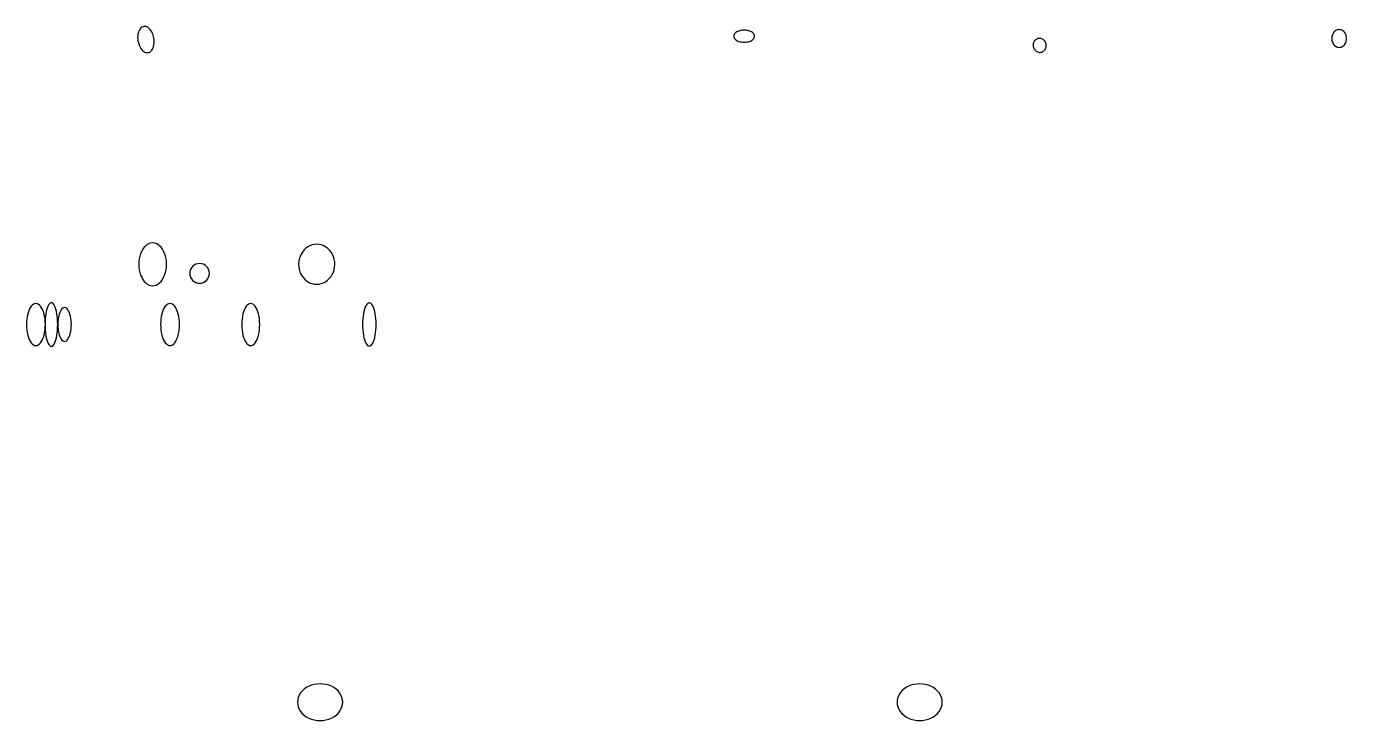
# Model space of a CAD drawing. Extents: x -292 to 292, y -205 to 211.
# Drawn here: x -122.6 to -12, y 152.1 to 210.3 of the extents above; entities that cross this region are included whole.
import ezdxf

# ---------------------------------------------------------------- set-up
doc = ezdxf.new("R2010")
doc.units = 0

msp = doc.modelspace()

# ---------------------------------------------------------------- linework, layer by layer
at = {"layer": 'CIRCLES'}
for p, q in [((-108.6, 190.27), (-108.73, 190.16)), ((-108.46, 190.34), (-108.6, 190.27)), ((-108.3, 190.39), (-108.46, 190.34)), ((-108.14, 190.41), (-108.3, 190.39)), ((-107.98, 190.39), (-108.14, 190.41)), ((-107.82, 190.34), (-107.98, 190.39)), ((-107.68, 190.27), (-107.82, 190.34)), ((-107.56, 190.16), (-107.68, 190.27)), ((-108.95, 189.74), (-108.97, 189.58)), ((-108.97, 189.58), (-108.95, 189.42)), ((-108.91, 189.9), (-108.95, 189.74)), ((-108.95, 189.42), (-108.91, 189.26)), ((-108.83, 190.04), (-108.91, 189.9)), ((-108.91, 189.26), (-108.83, 189.12)), ((-108.73, 190.16), (-108.83, 190.04)), ((-107.45, 190.04), (-107.56, 190.16)), ((-107.38, 189.9), (-107.45, 190.04)), ((-107.45, 189.12), (-107.38, 189.26)), ((-107.33, 189.74), (-107.38, 189.9)), ((-107.38, 189.26), (-107.33, 189.42)), ((-107.31, 189.58), (-107.33, 189.74)), ((-107.33, 189.42), (-107.31, 189.58)), ((-108.83, 189.12), (-108.73, 188.99)), ((-108.73, 188.99), (-108.6, 188.89)), ((-108.6, 188.89), (-108.46, 188.81)), ((-108.46, 188.81), (-108.3, 188.77)), ((-108.3, 188.77), (-108.14, 188.75)), ((-108.14, 188.75), (-107.98, 188.77)), ((-107.98, 188.77), (-107.82, 188.81)), ((-107.82, 188.81), (-107.68, 188.89)), ((-107.68, 188.89), (-107.56, 188.99)), ((-107.56, 188.99), (-107.45, 189.12))]:
    msp.add_line(p, q, dxfattribs=at)
at = {"layer": 'ELLIPSES'}
for p, q in [((-113.06, 210.15), (-113.12, 210.07)), ((-112.98, 210.21), (-113.06, 210.15)), ((-112.9, 210.25), (-112.98, 210.21)), ((-112.81, 210.27), (-112.9, 210.25)), ((-112.73, 210.28), (-112.81, 210.27)), ((-112.64, 210.26), (-112.73, 210.28)), ((-112.55, 210.23), (-112.64, 210.26)), ((-112.46, 210.18), (-112.55, 210.23)), ((-112.37, 210.11), (-112.46, 210.18)), ((-113.32, 209.5), (-113.33, 209.36)), ((-113.33, 209.36), (-113.32, 209.21)), ((-113.3, 209.63), (-113.32, 209.5)), ((-113.32, 209.21), (-113.3, 209.07)), ((-113.27, 209.76), (-113.3, 209.63)), ((-113.3, 209.07), (-113.27, 208.93)), ((-113.23, 209.87), (-113.27, 209.76)), ((-113.18, 209.98), (-113.23, 209.87)), ((-113.12, 210.07), (-113.18, 209.98)), ((-112.29, 210.03), (-112.37, 210.11)), ((-112.22, 209.93), (-112.29, 210.03)), ((-112.15, 209.82), (-112.22, 209.93)), ((-112.09, 209.69), (-112.15, 209.82)), ((-112.04, 209.56), (-112.09, 209.69)), ((-112, 209.43), (-112.04, 209.56)), ((-111.97, 209.28), (-112, 209.43)), ((-111.95, 209.14), (-111.97, 209.28)), ((-111.95, 209), (-111.95, 209.14)), ((-63.38, 209.52), (-63.39, 209.45)), ((-63.39, 209.45), (-63.38, 209.39)), ((-63.36, 209.59), (-63.38, 209.52)), ((-63.38, 209.39), (-63.36, 209.32)), ((-63.32, 209.65), (-63.36, 209.59)), ((-63.36, 209.32), (-63.32, 209.26)), ((-63.27, 209.71), (-63.32, 209.65)), ((-63.32, 209.26), (-63.27, 209.2)), ((-63.21, 209.76), (-63.27, 209.71)), ((-63.27, 209.2), (-63.21, 209.15)), ((-63.13, 209.81), (-63.21, 209.76)), ((-63.21, 209.15), (-63.13, 209.1)), ((-63.05, 209.86), (-63.13, 209.81)), ((-63.13, 209.1), (-63.05, 209.05)), ((-62.95, 209.89), (-63.05, 209.86)), ((-63.05, 209.05), (-62.95, 209.02)), ((-62.85, 209.92), (-62.95, 209.89)), ((-62.74, 209.94), (-62.85, 209.92)), ((-62.63, 209.96), (-62.74, 209.94)), ((-62.52, 209.96), (-62.63, 209.96)), ((-62.4, 209.96), (-62.52, 209.96)), ((-62.29, 209.94), (-62.4, 209.96)), ((-62.18, 209.92), (-62.29, 209.94)), ((-62.08, 209.89), (-62.18, 209.92)), ((-61.98, 209.86), (-62.08, 209.89)), ((-62.08, 209.02), (-61.98, 209.05)), ((-61.9, 209.81), (-61.98, 209.86)), ((-61.98, 209.05), (-61.9, 209.1)), ((-61.82, 209.76), (-61.9, 209.81)), ((-61.9, 209.1), (-61.82, 209.15)), ((-61.76, 209.71), (-61.82, 209.76)), ((-61.82, 209.15), (-61.76, 209.2)), ((-61.71, 209.65), (-61.76, 209.71)), ((-61.76, 209.2), (-61.71, 209.26)), ((-61.67, 209.59), (-61.71, 209.65)), ((-61.71, 209.26), (-61.67, 209.32)), ((-61.65, 209.52), (-61.67, 209.59)), ((-61.67, 209.32), (-61.65, 209.39)), ((-61.64, 209.45), (-61.65, 209.52)), ((-61.65, 209.39), (-61.64, 209.45)), ((-38.17, 209.09), (-38.21, 209.03)), ((-38.12, 209.14), (-38.17, 209.09)), ((-38.06, 209.18), (-38.12, 209.14)), ((-38, 209.22), (-38.06, 209.18)), ((-37.93, 209.25), (-38, 209.22)), ((-37.86, 209.26), (-37.93, 209.25)), ((-37.79, 209.27), (-37.86, 209.26)), ((-37.72, 209.27), (-37.79, 209.27)), ((-37.65, 209.26), (-37.72, 209.27)), ((-37.58, 209.23), (-37.65, 209.26)), ((-37.52, 209.2), (-37.58, 209.23)), ((-37.45, 209.16), (-37.52, 209.2)), ((-37.4, 209.11), (-37.45, 209.16)), ((-37.35, 209.06), (-37.4, 209.11)), ((-37.3, 209), (-37.35, 209.06)), ((-13.27, 209.46), (-13.29, 209.36)), ((-13.29, 209.36), (-13.29, 209.26)), ((-13.29, 209.26), (-13.29, 209.17)), ((-13.29, 209.17), (-13.27, 209.07)), ((-13.24, 209.55), (-13.27, 209.46)), ((-13.27, 209.07), (-13.24, 208.98)), ((-13.21, 209.64), (-13.24, 209.55)), ((-13.16, 209.72), (-13.21, 209.64)), ((-13.11, 209.79), (-13.16, 209.72)), ((-13.05, 209.85), (-13.11, 209.79)), ((-12.98, 209.91), (-13.05, 209.85)), ((-12.91, 209.95), (-12.98, 209.91)), ((-12.83, 209.98), (-12.91, 209.95)), ((-12.75, 210), (-12.83, 209.98)), ((-12.67, 210.01), (-12.75, 210)), ((-12.59, 210), (-12.67, 210.01)), ((-12.51, 209.98), (-12.59, 210)), ((-12.43, 209.95), (-12.51, 209.98)), ((-12.36, 209.91), (-12.43, 209.95)), ((-12.29, 209.85), (-12.36, 209.91)), ((-12.23, 209.79), (-12.29, 209.85)), ((-12.17, 209.72), (-12.23, 209.79)), ((-12.13, 209.64), (-12.17, 209.72)), ((-12.09, 209.55), (-12.13, 209.64)), ((-12.07, 209.46), (-12.09, 209.55)), ((-12.09, 208.98), (-12.07, 209.07)), ((-12.05, 209.36), (-12.07, 209.46)), ((-12.07, 209.07), (-12.05, 209.17)), ((-12.05, 209.26), (-12.05, 209.36)), ((-12.05, 209.17), (-12.05, 209.26)), ((-113.27, 208.93), (-113.23, 208.79)), ((-113.23, 208.79), (-113.18, 208.66)), ((-113.18, 208.66), (-113.12, 208.53)), ((-113.12, 208.53), (-113.06, 208.42)), ((-113.06, 208.42), (-112.98, 208.32)), ((-112.98, 208.32), (-112.9, 208.24)), ((-112.9, 208.24), (-112.82, 208.17)), ((-112.82, 208.17), (-112.73, 208.12)), ((-112.73, 208.12), (-112.64, 208.09)), ((-112.64, 208.09), (-112.55, 208.08)), ((-112.55, 208.08), (-112.46, 208.08)), ((-112.46, 208.08), (-112.37, 208.1)), ((-112.37, 208.1), (-112.29, 208.15)), ((-112.29, 208.15), (-112.22, 208.2)), ((-112.22, 208.2), (-112.15, 208.28)), ((-112.15, 208.28), (-112.09, 208.37)), ((-112.09, 208.37), (-112.04, 208.48)), ((-112.04, 208.48), (-112, 208.59)), ((-112, 208.59), (-111.97, 208.72)), ((-111.97, 208.72), (-111.95, 208.86)), ((-111.95, 208.86), (-111.95, 209)), ((-62.95, 209.02), (-62.85, 208.99)), ((-62.85, 208.99), (-62.74, 208.97)), ((-62.74, 208.97), (-62.63, 208.95)), ((-62.63, 208.95), (-62.52, 208.95)), ((-62.52, 208.95), (-62.4, 208.95)), ((-62.4, 208.95), (-62.29, 208.97)), ((-62.29, 208.97), (-62.18, 208.99)), ((-62.18, 208.99), (-62.08, 209.02)), ((-38.29, 208.82), (-38.3, 208.74)), ((-38.3, 208.74), (-38.3, 208.67)), ((-38.3, 208.67), (-38.29, 208.59)), ((-38.27, 208.89), (-38.29, 208.82)), ((-38.29, 208.59), (-38.27, 208.51)), ((-38.24, 208.96), (-38.27, 208.89)), ((-38.27, 208.51), (-38.25, 208.44)), ((-38.25, 208.44), (-38.21, 208.38)), ((-38.21, 209.03), (-38.24, 208.96)), ((-38.21, 208.38), (-38.17, 208.31)), ((-38.17, 208.31), (-38.12, 208.26)), ((-38.12, 208.26), (-38.06, 208.21)), ((-38.06, 208.21), (-38, 208.17)), ((-38, 208.17), (-37.93, 208.14)), ((-37.93, 208.14), (-37.86, 208.12)), ((-37.86, 208.12), (-37.79, 208.1)), ((-37.79, 208.1), (-37.72, 208.1)), ((-37.72, 208.1), (-37.65, 208.11)), ((-37.65, 208.11), (-37.58, 208.13)), ((-37.58, 208.13), (-37.52, 208.15)), ((-37.52, 208.15), (-37.46, 208.19)), ((-37.46, 208.19), (-37.4, 208.23)), ((-37.4, 208.23), (-37.35, 208.29)), ((-37.35, 208.29), (-37.31, 208.35)), ((-37.31, 208.35), (-37.27, 208.41)), ((-37.27, 208.93), (-37.3, 209)), ((-37.24, 208.86), (-37.27, 208.93)), ((-37.27, 208.41), (-37.24, 208.48)), ((-37.22, 208.78), (-37.24, 208.86)), ((-37.24, 208.48), (-37.22, 208.55)), ((-37.21, 208.71), (-37.22, 208.78)), ((-37.22, 208.55), (-37.21, 208.63)), ((-37.21, 208.63), (-37.21, 208.71)), ((-13.24, 208.98), (-13.21, 208.89)), ((-13.21, 208.89), (-13.16, 208.81)), ((-13.16, 208.81), (-13.11, 208.74)), ((-13.11, 208.74), (-13.05, 208.67)), ((-13.05, 208.67), (-12.98, 208.62)), ((-12.98, 208.62), (-12.91, 208.58)), ((-12.91, 208.58), (-12.83, 208.55)), ((-12.83, 208.55), (-12.75, 208.53)), ((-12.75, 208.53), (-12.67, 208.52)), ((-12.67, 208.52), (-12.59, 208.53)), ((-12.59, 208.53), (-12.51, 208.55)), ((-12.51, 208.55), (-12.43, 208.58)), ((-12.43, 208.58), (-12.36, 208.62)), ((-12.36, 208.62), (-12.29, 208.67)), ((-12.29, 208.67), (-12.23, 208.74)), ((-12.23, 208.74), (-12.17, 208.81)), ((-12.17, 208.81), (-12.13, 208.89)), ((-12.13, 208.89), (-12.09, 208.98)), ((-112.99, 191.44), (-113.08, 191.24)), ((-112.89, 191.61), (-112.99, 191.44)), ((-112.78, 191.77), (-112.89, 191.61)), ((-112.65, 191.9), (-112.78, 191.77)), ((-112.52, 192), (-112.65, 191.9)), ((-112.37, 192.08), (-112.52, 192)), ((-112.22, 192.12), (-112.37, 192.08)), ((-112.07, 192.14), (-112.22, 192.12)), ((-111.92, 192.12), (-112.07, 192.14)), ((-111.77, 192.08), (-111.92, 192.12)), ((-111.63, 192), (-111.77, 192.08)), ((-111.49, 191.9), (-111.63, 192)), ((-111.36, 191.77), (-111.49, 191.9)), ((-111.25, 191.61), (-111.36, 191.77)), ((-111.15, 191.44), (-111.25, 191.61)), ((-111.07, 191.24), (-111.15, 191.44)), ((-99.52, 191.37), (-99.63, 191.19)), ((-99.39, 191.54), (-99.52, 191.37)), ((-99.24, 191.68), (-99.39, 191.54)), ((-99.07, 191.8), (-99.24, 191.68)), ((-98.89, 191.9), (-99.07, 191.8)), ((-98.7, 191.96), (-98.89, 191.9)), ((-98.51, 192), (-98.7, 191.96)), ((-98.31, 192.02), (-98.51, 192)), ((-98.11, 192), (-98.31, 192.02)), ((-97.92, 191.96), (-98.11, 192)), ((-97.73, 191.88), (-97.92, 191.96)), ((-97.55, 191.78), (-97.73, 191.88)), ((-97.39, 191.66), (-97.55, 191.78)), ((-97.24, 191.51), (-97.39, 191.66)), ((-97.11, 191.35), (-97.24, 191.51)), ((-97, 191.17), (-97.11, 191.35)), ((-113.22, 190.58), (-113.23, 190.34)), ((-113.23, 190.34), (-113.22, 190.11)), ((-113.19, 190.81), (-113.22, 190.58)), ((-113.15, 191.03), (-113.19, 190.81)), ((-113.08, 191.24), (-113.15, 191.03)), ((-111, 191.03), (-111.07, 191.24)), ((-110.95, 190.81), (-111, 191.03)), ((-110.92, 190.58), (-110.95, 190.81)), ((-110.91, 190.34), (-110.92, 190.58)), ((-110.92, 190.11), (-110.91, 190.34)), ((-99.83, 190.58), (-99.85, 190.36)), ((-99.85, 190.36), (-99.83, 190.14)), ((-99.79, 190.79), (-99.83, 190.58)), ((-99.72, 191), (-99.79, 190.79)), ((-99.63, 191.19), (-99.72, 191)), ((-96.92, 190.97), (-97, 191.17)), ((-96.86, 190.76), (-96.92, 190.97)), ((-96.82, 190.54), (-96.86, 190.76)), ((-96.83, 190.11), (-96.81, 190.33)), ((-96.81, 190.33), (-96.82, 190.54)), ((-113.22, 190.11), (-113.19, 189.88)), ((-113.19, 189.88), (-113.15, 189.65)), ((-113.15, 189.65), (-113.08, 189.44)), ((-113.08, 189.44), (-112.99, 189.25)), ((-112.99, 189.25), (-112.89, 189.07)), ((-111.25, 189.07), (-111.15, 189.25)), ((-111.15, 189.25), (-111.07, 189.44)), ((-111.07, 189.44), (-111, 189.65)), ((-111, 189.65), (-110.95, 189.88)), ((-110.95, 189.88), (-110.92, 190.11)), ((-99.83, 190.14), (-99.8, 189.92)), ((-99.8, 189.92), (-99.74, 189.72)), ((-99.74, 189.72), (-99.65, 189.52)), ((-99.65, 189.52), (-99.54, 189.34)), ((-99.54, 189.34), (-99.41, 189.17)), ((-99.41, 189.17), (-99.27, 189.02)), ((-97.42, 189), (-97.27, 189.15)), ((-97.27, 189.15), (-97.13, 189.31)), ((-97.13, 189.31), (-97.02, 189.49)), ((-97.02, 189.49), (-96.93, 189.69)), ((-96.93, 189.69), (-96.87, 189.89)), ((-96.87, 189.89), (-96.83, 190.11)), ((-112.89, 189.07), (-112.78, 188.91)), ((-112.78, 188.91), (-112.65, 188.78)), ((-112.65, 188.78), (-112.52, 188.68)), ((-112.52, 188.68), (-112.37, 188.6)), ((-112.37, 188.6), (-112.22, 188.56)), ((-112.22, 188.56), (-112.07, 188.54)), ((-112.07, 188.54), (-111.92, 188.56)), ((-111.92, 188.56), (-111.77, 188.6)), ((-111.77, 188.6), (-111.63, 188.68)), ((-111.63, 188.68), (-111.49, 188.78)), ((-111.49, 188.78), (-111.36, 188.91)), ((-111.36, 188.91), (-111.25, 189.07)), ((-99.27, 189.02), (-99.1, 188.9)), ((-99.1, 188.9), (-98.93, 188.8)), ((-98.93, 188.8), (-98.74, 188.73)), ((-98.74, 188.73), (-98.54, 188.68)), ((-98.54, 188.68), (-98.35, 188.67)), ((-98.35, 188.67), (-98.15, 188.68)), ((-98.15, 188.68), (-97.95, 188.72)), ((-97.95, 188.72), (-97.76, 188.79)), ((-97.76, 188.79), (-97.58, 188.88)), ((-97.58, 188.88), (-97.42, 189)), ((-122.06, 186.99), (-122.16, 186.92)), ((-121.96, 187.04), (-122.06, 186.99)), ((-121.86, 187.05), (-121.96, 187.04)), ((-121.75, 187.04), (-121.86, 187.05)), ((-121.65, 186.99), (-121.75, 187.04)), ((-121.55, 186.92), (-121.65, 186.99)), ((-120.76, 186.98), (-120.82, 186.87)), ((-120.69, 187.05), (-120.76, 186.98)), ((-120.62, 187.1), (-120.69, 187.05)), ((-120.55, 187.12), (-120.62, 187.1)), ((-120.49, 187.1), (-120.55, 187.12)), ((-120.42, 187.05), (-120.49, 187.1)), ((-120.35, 186.98), (-120.42, 187.05)), ((-120.29, 186.87), (-120.35, 186.98)), ((-110.82, 186.99), (-110.92, 186.92)), ((-110.72, 187.04), (-110.82, 186.99)), ((-110.62, 187.05), (-110.72, 187.04)), ((-110.51, 187.04), (-110.62, 187.05)), ((-110.41, 186.99), (-110.51, 187.04)), ((-110.31, 186.92), (-110.41, 186.99)), ((-104.14, 186.92), (-104.23, 186.82)), ((-104.05, 187), (-104.14, 186.92)), ((-103.95, 187.04), (-104.05, 187)), ((-103.85, 187.06), (-103.95, 187.04)), ((-103.76, 187.04), (-103.85, 187.06)), ((-103.66, 187), (-103.76, 187.04)), ((-103.57, 186.92), (-103.66, 187)), ((-103.48, 186.82), (-103.57, 186.92)), ((-94.13, 186.97), (-94.2, 186.86)), ((-94.06, 187.04), (-94.13, 186.97)), ((-93.99, 187.09), (-94.06, 187.04)), ((-93.92, 187.1), (-93.99, 187.09)), ((-93.84, 187.09), (-93.92, 187.1)), ((-93.77, 187.04), (-93.84, 187.09)), ((-93.7, 186.97), (-93.77, 187.04)), ((-93.63, 186.86), (-93.7, 186.97)), ((-122.59, 185.97), (-122.62, 185.75)), ((-122.54, 186.17), (-122.59, 185.97)), ((-122.48, 186.36), (-122.54, 186.17)), ((-122.42, 186.54), (-122.48, 186.36)), ((-122.34, 186.69), (-122.42, 186.54)), ((-122.25, 186.82), (-122.34, 186.69)), ((-122.16, 186.92), (-122.25, 186.82)), ((-121.46, 186.82), (-121.55, 186.92)), ((-121.37, 186.69), (-121.46, 186.82)), ((-121.3, 186.54), (-121.37, 186.69)), ((-121.23, 186.36), (-121.3, 186.54)), ((-121.17, 186.17), (-121.23, 186.36)), ((-121.12, 185.97), (-121.17, 186.17)), ((-121.09, 185.75), (-121.12, 185.97)), ((-121.05, 185.99), (-121.07, 185.76)), ((-121.02, 186.2), (-121.05, 185.99)), ((-120.98, 186.4), (-121.02, 186.2)), ((-120.93, 186.58), (-120.98, 186.4)), ((-120.88, 186.74), (-120.93, 186.58)), ((-120.82, 186.87), (-120.88, 186.74)), ((-120.23, 186.74), (-120.29, 186.87)), ((-120.18, 186.58), (-120.23, 186.74)), ((-120.13, 186.4), (-120.18, 186.58)), ((-120.09, 186.2), (-120.13, 186.4)), ((-120.06, 185.99), (-120.09, 186.2)), ((-120.04, 185.76), (-120.06, 185.99)), ((-119.98, 185.83), (-120, 185.66)), ((-119.94, 186), (-119.98, 185.83)), ((-119.9, 186.15), (-119.94, 186)), ((-119.85, 186.29), (-119.9, 186.15)), ((-119.8, 186.42), (-119.85, 186.29)), ((-119.74, 186.52), (-119.8, 186.42)), ((-119.67, 186.6), (-119.74, 186.52)), ((-119.6, 186.66), (-119.67, 186.6)), ((-119.53, 186.7), (-119.6, 186.66)), ((-119.45, 186.71), (-119.53, 186.7)), ((-119.38, 186.7), (-119.45, 186.71)), ((-119.3, 186.66), (-119.38, 186.7)), ((-119.23, 186.6), (-119.3, 186.66)), ((-119.17, 186.52), (-119.23, 186.6)), ((-119.11, 186.42), (-119.17, 186.52)), ((-119.05, 186.29), (-119.11, 186.42)), ((-119, 186.15), (-119.05, 186.29)), ((-118.96, 186), (-119, 186.15)), ((-118.93, 185.83), (-118.96, 186)), ((-118.9, 185.66), (-118.93, 185.83)), ((-111.35, 185.97), (-111.38, 185.75)), ((-111.3, 186.17), (-111.35, 185.97)), ((-111.25, 186.36), (-111.3, 186.17)), ((-111.18, 186.54), (-111.25, 186.36)), ((-111.1, 186.69), (-111.18, 186.54)), ((-111.01, 186.82), (-111.1, 186.69)), ((-110.92, 186.92), (-111.01, 186.82)), ((-110.22, 186.82), (-110.31, 186.92)), ((-110.13, 186.69), (-110.22, 186.82)), ((-110.06, 186.54), (-110.13, 186.69)), ((-109.99, 186.36), (-110.06, 186.54)), ((-109.93, 186.17), (-109.99, 186.36)), ((-109.89, 185.97), (-109.93, 186.17)), ((-109.85, 185.75), (-109.89, 185.97)), ((-104.55, 185.97), (-104.58, 185.75)), ((-104.51, 186.18), (-104.55, 185.97)), ((-104.45, 186.37), (-104.51, 186.18)), ((-104.39, 186.54), (-104.45, 186.37)), ((-104.31, 186.69), (-104.39, 186.54)), ((-104.23, 186.82), (-104.31, 186.69)), ((-103.39, 186.69), (-103.48, 186.82)), ((-103.32, 186.54), (-103.39, 186.69)), ((-103.26, 186.37), (-103.32, 186.54)), ((-103.2, 186.18), (-103.26, 186.37)), ((-103.16, 185.97), (-103.2, 186.18)), ((-103.13, 185.75), (-103.16, 185.97)), ((-94.44, 185.99), (-94.47, 185.76)), ((-94.41, 186.2), (-94.44, 185.99)), ((-94.37, 186.4), (-94.41, 186.2)), ((-94.32, 186.57), (-94.37, 186.4)), ((-94.26, 186.73), (-94.32, 186.57)), ((-94.2, 186.86), (-94.26, 186.73)), ((-93.57, 186.73), (-93.63, 186.86)), ((-93.51, 186.57), (-93.57, 186.73)), ((-93.47, 186.4), (-93.51, 186.57)), ((-93.42, 186.2), (-93.47, 186.4)), ((-93.39, 185.99), (-93.42, 186.2)), ((-93.37, 185.76), (-93.39, 185.99)), ((-122.64, 185.52), (-122.65, 185.29)), ((-122.65, 185.29), (-122.64, 185.06)), ((-122.62, 185.75), (-122.64, 185.52)), ((-122.64, 185.06), (-122.62, 184.84)), ((-122.62, 184.84), (-122.59, 184.62)), ((-121.12, 184.62), (-121.09, 184.84)), ((-121.07, 185.52), (-121.09, 185.75)), ((-121.08, 185.53), (-121.09, 185.29)), ((-121.09, 185.29), (-121.08, 185.06)), ((-121.09, 184.84), (-121.07, 185.06)), ((-121.07, 185.76), (-121.08, 185.53)), ((-121.08, 185.06), (-121.07, 184.82)), ((-121.06, 185.29), (-121.07, 185.52)), ((-121.07, 185.06), (-121.06, 185.29)), ((-121.07, 184.82), (-121.05, 184.6)), ((-120.06, 184.6), (-120.04, 184.82)), ((-120.03, 185.53), (-120.04, 185.76)), ((-120.04, 184.82), (-120.03, 185.06)), ((-120.02, 185.29), (-120.03, 185.53)), ((-120.03, 185.06), (-120.02, 185.29)), ((-120, 185.66), (-120.02, 185.48)), ((-120.02, 185.48), (-120.02, 185.29)), ((-120.02, 185.29), (-120.02, 185.11)), ((-120.02, 185.11), (-120, 184.93)), ((-120, 184.93), (-119.98, 184.75)), ((-119.98, 184.75), (-119.94, 184.59)), ((-118.96, 184.59), (-118.93, 184.75)), ((-118.93, 184.75), (-118.9, 184.93)), ((-118.89, 185.48), (-118.9, 185.66)), ((-118.9, 184.93), (-118.89, 185.11)), ((-118.88, 185.29), (-118.89, 185.48)), ((-118.89, 185.11), (-118.88, 185.29)), ((-111.4, 185.52), (-111.41, 185.29)), ((-111.41, 185.29), (-111.4, 185.06)), ((-111.38, 185.75), (-111.4, 185.52)), ((-111.4, 185.06), (-111.38, 184.84)), ((-111.38, 184.84), (-111.35, 184.62)), ((-109.89, 184.62), (-109.85, 184.84)), ((-109.83, 185.52), (-109.85, 185.75)), ((-109.85, 184.84), (-109.83, 185.06)), ((-109.82, 185.29), (-109.83, 185.52)), ((-109.83, 185.06), (-109.82, 185.29)), ((-104.6, 185.52), (-104.61, 185.29)), ((-104.61, 185.29), (-104.6, 185.06)), ((-104.58, 185.75), (-104.6, 185.52)), ((-104.6, 185.06), (-104.58, 184.84)), ((-104.58, 184.84), (-104.55, 184.62)), ((-103.16, 184.62), (-103.13, 184.84)), ((-103.11, 185.52), (-103.13, 185.75)), ((-103.13, 184.84), (-103.11, 185.06)), ((-103.1, 185.29), (-103.11, 185.52)), ((-103.11, 185.06), (-103.1, 185.29)), ((-94.48, 185.53), (-94.49, 185.29)), ((-94.49, 185.29), (-94.48, 185.06)), ((-94.47, 185.76), (-94.48, 185.53)), ((-94.48, 185.06), (-94.47, 184.82)), ((-94.47, 184.82), (-94.44, 184.6)), ((-93.39, 184.6), (-93.37, 184.82)), ((-93.35, 185.53), (-93.37, 185.76)), ((-93.37, 184.82), (-93.35, 185.06)), ((-93.35, 185.29), (-93.35, 185.53)), ((-93.35, 185.06), (-93.35, 185.29)), ((-122.59, 184.62), (-122.54, 184.41)), ((-122.54, 184.41), (-122.48, 184.22)), ((-122.48, 184.22), (-122.42, 184.05)), ((-122.42, 184.05), (-122.34, 183.9)), ((-122.34, 183.9), (-122.25, 183.77)), ((-122.25, 183.77), (-122.16, 183.67)), ((-122.16, 183.67), (-122.06, 183.59)), ((-121.65, 183.59), (-121.55, 183.67)), ((-121.55, 183.67), (-121.46, 183.77)), ((-121.46, 183.77), (-121.37, 183.9)), ((-121.37, 183.9), (-121.3, 184.05)), ((-121.3, 184.05), (-121.23, 184.22)), ((-121.23, 184.22), (-121.17, 184.41)), ((-121.17, 184.41), (-121.12, 184.62)), ((-121.05, 184.6), (-121.02, 184.38)), ((-121.02, 184.38), (-120.98, 184.18)), ((-120.98, 184.18), (-120.93, 184)), ((-120.93, 184), (-120.88, 183.85)), ((-120.88, 183.85), (-120.82, 183.71)), ((-120.82, 183.71), (-120.76, 183.61)), ((-120.76, 183.61), (-120.69, 183.53)), ((-120.42, 183.53), (-120.35, 183.61)), ((-120.35, 183.61), (-120.29, 183.71)), ((-120.29, 183.71), (-120.23, 183.85)), ((-120.23, 183.85), (-120.18, 184)), ((-120.18, 184), (-120.13, 184.18)), ((-120.13, 184.18), (-120.09, 184.38)), ((-120.09, 184.38), (-120.06, 184.6)), ((-119.94, 184.59), (-119.9, 184.43)), ((-119.9, 184.43), (-119.85, 184.29)), ((-119.85, 184.29), (-119.8, 184.17)), ((-119.8, 184.17), (-119.74, 184.07)), ((-119.74, 184.07), (-119.67, 183.99)), ((-119.67, 183.99), (-119.6, 183.93)), ((-119.6, 183.93), (-119.53, 183.89)), ((-119.53, 183.89), (-119.45, 183.88)), ((-119.45, 183.88), (-119.38, 183.89)), ((-119.38, 183.89), (-119.3, 183.93)), ((-119.3, 183.93), (-119.23, 183.99)), ((-119.23, 183.99), (-119.17, 184.07)), ((-119.17, 184.07), (-119.11, 184.17)), ((-119.11, 184.17), (-119.05, 184.29)), ((-119.05, 184.29), (-119, 184.43)), ((-119, 184.43), (-118.96, 184.59)), ((-111.35, 184.62), (-111.3, 184.41)), ((-111.3, 184.41), (-111.25, 184.22)), ((-111.25, 184.22), (-111.18, 184.05)), ((-111.18, 184.05), (-111.1, 183.9)), ((-111.1, 183.9), (-111.01, 183.77)), ((-111.01, 183.77), (-110.92, 183.67)), ((-110.92, 183.67), (-110.82, 183.59)), ((-110.41, 183.59), (-110.31, 183.67)), ((-110.31, 183.67), (-110.22, 183.77)), ((-110.22, 183.77), (-110.13, 183.9)), ((-110.13, 183.9), (-110.06, 184.05)), ((-110.06, 184.05), (-109.99, 184.22)), ((-109.99, 184.22), (-109.93, 184.41)), ((-109.93, 184.41), (-109.89, 184.62)), ((-104.55, 184.62), (-104.51, 184.41)), ((-104.51, 184.41), (-104.45, 184.22)), ((-104.45, 184.22), (-104.39, 184.04)), ((-104.39, 184.04), (-104.31, 183.89)), ((-104.31, 183.89), (-104.23, 183.76)), ((-104.23, 183.76), (-104.14, 183.66)), ((-104.14, 183.66), (-104.05, 183.59)), ((-103.66, 183.59), (-103.57, 183.66)), ((-103.57, 183.66), (-103.48, 183.76)), ((-103.48, 183.76), (-103.39, 183.89)), ((-103.39, 183.89), (-103.32, 184.04)), ((-103.32, 184.04), (-103.26, 184.22)), ((-103.26, 184.22), (-103.2, 184.41)), ((-103.2, 184.41), (-103.16, 184.62)), ((-94.44, 184.6), (-94.41, 184.39)), ((-94.41, 184.39), (-94.37, 184.19)), ((-94.37, 184.19), (-94.32, 184.01)), ((-94.32, 184.01), (-94.26, 183.86)), ((-94.26, 183.86), (-94.2, 183.73)), ((-94.2, 183.73), (-94.13, 183.62)), ((-94.13, 183.62), (-94.06, 183.54)), ((-93.77, 183.54), (-93.7, 183.62)), ((-93.7, 183.62), (-93.63, 183.73)), ((-93.63, 183.73), (-93.57, 183.86)), ((-93.57, 183.86), (-93.51, 184.01)), ((-93.51, 184.01), (-93.47, 184.19)), ((-93.47, 184.19), (-93.42, 184.39)), ((-93.42, 184.39), (-93.39, 184.6)), ((-122.06, 183.59), (-121.96, 183.55)), ((-121.96, 183.55), (-121.86, 183.53)), ((-121.86, 183.53), (-121.75, 183.55)), ((-121.75, 183.55), (-121.65, 183.59)), ((-120.69, 183.53), (-120.62, 183.49)), ((-120.62, 183.49), (-120.55, 183.47)), ((-120.55, 183.47), (-120.49, 183.49)), ((-120.49, 183.49), (-120.42, 183.53)), ((-110.82, 183.59), (-110.72, 183.55)), ((-110.72, 183.55), (-110.62, 183.53)), ((-110.62, 183.53), (-110.51, 183.55)), ((-110.51, 183.55), (-110.41, 183.59)), ((-104.05, 183.59), (-103.95, 183.54)), ((-103.95, 183.54), (-103.85, 183.53)), ((-103.85, 183.53), (-103.76, 183.54)), ((-103.76, 183.54), (-103.66, 183.59)), ((-94.06, 183.54), (-93.99, 183.5)), ((-93.99, 183.5), (-93.92, 183.48)), ((-93.92, 183.48), (-93.84, 183.5)), ((-93.84, 183.5), (-93.77, 183.54)), ((-99.2, 154.87), (-99.38, 154.74)), ((-98.99, 154.98), (-99.2, 154.87)), ((-98.77, 155.07), (-98.99, 154.98)), ((-98.53, 155.14), (-98.77, 155.07)), ((-98.29, 155.17), (-98.53, 155.14)), ((-98.05, 155.19), (-98.29, 155.17)), ((-97.8, 155.17), (-98.05, 155.19)), ((-97.56, 155.14), (-97.8, 155.17)), ((-97.32, 155.07), (-97.56, 155.14)), ((-97.1, 154.98), (-97.32, 155.07)), ((-96.89, 154.87), (-97.1, 154.98)), ((-96.71, 154.74), (-96.89, 154.87)), ((-48.97, 154.87), (-49.15, 154.74)), ((-48.76, 154.98), (-48.97, 154.87)), ((-48.54, 155.07), (-48.76, 154.98)), ((-48.3, 155.14), (-48.54, 155.07)), ((-48.06, 155.17), (-48.3, 155.14)), ((-47.81, 155.19), (-48.06, 155.17)), ((-47.57, 155.17), (-47.81, 155.19)), ((-47.32, 155.14), (-47.57, 155.17)), ((-47.09, 155.07), (-47.32, 155.14)), ((-46.87, 154.98), (-47.09, 155.07)), ((-46.66, 154.87), (-46.87, 154.98)), ((-46.48, 154.74), (-46.66, 154.87)), ((-99.92, 153.85), (-99.94, 153.65)), ((-99.87, 154.04), (-99.92, 153.85)), ((-99.79, 154.24), (-99.87, 154.04)), ((-99.68, 154.42), (-99.79, 154.24)), ((-99.55, 154.58), (-99.68, 154.42)), ((-99.38, 154.74), (-99.55, 154.58)), ((-96.54, 154.59), (-96.71, 154.74)), ((-96.41, 154.42), (-96.54, 154.59)), ((-96.3, 154.24), (-96.41, 154.42)), ((-96.22, 154.05), (-96.3, 154.24)), ((-96.17, 153.85), (-96.22, 154.05)), ((-96.15, 153.65), (-96.17, 153.85)), ((-49.69, 153.85), (-49.71, 153.65)), ((-49.64, 154.05), (-49.69, 153.85)), ((-49.56, 154.24), (-49.64, 154.05)), ((-49.45, 154.42), (-49.56, 154.24)), ((-49.32, 154.59), (-49.45, 154.42)), ((-49.15, 154.74), (-49.32, 154.59)), ((-46.31, 154.58), (-46.48, 154.74)), ((-46.18, 154.42), (-46.31, 154.58)), ((-46.07, 154.24), (-46.18, 154.42)), ((-45.99, 154.04), (-46.07, 154.24)), ((-45.94, 153.85), (-45.99, 154.04)), ((-45.92, 153.65), (-45.94, 153.85)), ((-99.94, 153.65), (-99.92, 153.44)), ((-99.92, 153.44), (-99.87, 153.25)), ((-99.87, 153.25), (-99.79, 153.06)), ((-99.79, 153.06), (-99.68, 152.88)), ((-99.68, 152.88), (-99.54, 152.71)), ((-99.54, 152.71), (-99.38, 152.56)), ((-96.71, 152.56), (-96.54, 152.71)), ((-96.54, 152.71), (-96.41, 152.88)), ((-96.41, 152.88), (-96.3, 153.06)), ((-96.3, 153.06), (-96.22, 153.25)), ((-96.22, 153.25), (-96.17, 153.45)), ((-96.17, 153.45), (-96.15, 153.65)), ((-49.71, 153.65), (-49.69, 153.45)), ((-49.69, 153.45), (-49.64, 153.25)), ((-49.64, 153.25), (-49.56, 153.06)), ((-49.56, 153.06), (-49.45, 152.88)), ((-49.45, 152.88), (-49.32, 152.71)), ((-49.32, 152.71), (-49.15, 152.56)), ((-46.48, 152.56), (-46.32, 152.71)), ((-46.32, 152.71), (-46.18, 152.88)), ((-46.18, 152.88), (-46.07, 153.06)), ((-46.07, 153.06), (-45.99, 153.25)), ((-45.99, 153.25), (-45.94, 153.44)), ((-45.94, 153.44), (-45.92, 153.65)), ((-99.38, 152.56), (-99.2, 152.42)), ((-99.2, 152.42), (-98.99, 152.31)), ((-98.99, 152.31), (-98.77, 152.22)), ((-98.77, 152.22), (-98.53, 152.16)), ((-98.53, 152.16), (-98.29, 152.12)), ((-98.29, 152.12), (-98.04, 152.11)), ((-98.04, 152.11), (-97.8, 152.12)), ((-97.8, 152.12), (-97.55, 152.16)), ((-97.55, 152.16), (-97.32, 152.22)), ((-97.32, 152.22), (-97.1, 152.31)), ((-97.1, 152.31), (-96.89, 152.42)), ((-96.89, 152.42), (-96.71, 152.56)), ((-49.15, 152.56), (-48.97, 152.42)), ((-48.97, 152.42), (-48.76, 152.31)), ((-48.76, 152.31), (-48.54, 152.22)), ((-48.54, 152.22), (-48.31, 152.16)), ((-48.31, 152.16), (-48.06, 152.12)), ((-48.06, 152.12), (-47.82, 152.11)), ((-47.82, 152.11), (-47.57, 152.12)), ((-47.57, 152.12), (-47.33, 152.16)), ((-47.33, 152.16), (-47.09, 152.22)), ((-47.09, 152.22), (-46.87, 152.31)), ((-46.87, 152.31), (-46.66, 152.42)), ((-46.66, 152.42), (-46.48, 152.56))]:
    msp.add_line(p, q, dxfattribs=at)

doc.saveas('drawing.dxf')
